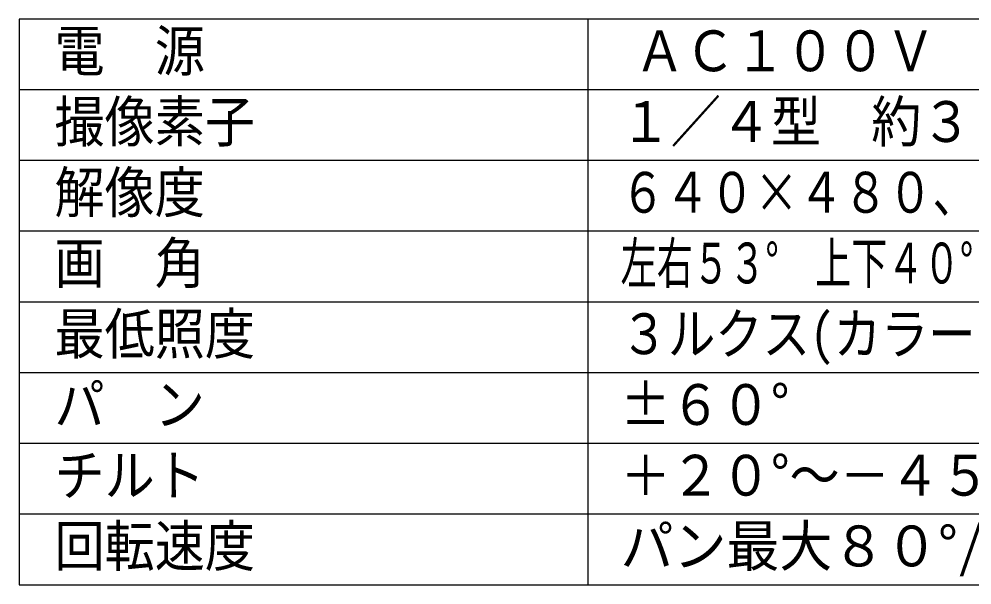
# Model space of a CAD drawing. Units: millimetres, scale not verified. Extents: x -63 to 63, y -57 to 58.
# Drawn here: x -62.5 to 4.8, y -56.9 to -16.9 of the extents above; entities that cross this region are included whole.
import ezdxf
from ezdxf.enums import TextEntityAlignment as Align

# ---------------------------------------------------------------- set-up
doc = ezdxf.new("R2010")
doc.units = ezdxf.units.MM
doc.header["$LTSCALE"] = 0.191673
doc.layers.add('0-0_MOJI1', color=2, linetype='Continuous')
doc.layers.add('0-3_WAKU', color=3, linetype='Continuous')
doc.styles.add('ＭＳ ゴシック', font='')
doc.styles.get('ＭＳ ゴシック').set_extended_font_data('MS Gothic')

msp = doc.modelspace()

# ---------------------------------------------------------------- linework, layer by layer
at = {"layer": '0-3_WAKU', "color": 4}
for p, q in [((62.4687, -16.8573), (-62.5311, -16.8573)), ((-62.5311, -16.8573), (-62.5311, -56.8573)), ((-22.3256, -56.8573), (-22.3256, -16.8573)), ((-62.5311, -56.8573), (62.4687, -56.8573))]:
    msp.add_line(p, q, dxfattribs=at)
at = {"layer": '0-3_WAKU', "color": 1}
for p, q in [((62.4687, -21.8573), (-62.5311, -21.8573)), ((62.4687, -26.8573), (-62.5311, -26.8573)), ((62.4687, -31.8573), (-62.5311, -31.8573)), ((62.4687, -36.8573), (-62.5311, -36.8573)), ((62.4687, -41.8573), (-62.5311, -41.8573)), ((62.4687, -46.8573), (-62.5311, -46.8573)), ((62.4687, -51.8573), (-62.5311, -51.8573))]:
    msp.add_line(p, q, dxfattribs=at)

# ---------------------------------------------------------------- texts
at = {"layer": '0-0_MOJI1', "style": 'ＭＳ ゴシック'}
for s, width, p in [('電\u3000源', 0.9, (-60.0311, -21.4124)), ('ＡＣ１００Ｖ\u3000５０／６０Ｈｚ', 0.9, (-19.0311, -21.4124)), ('１／４型\u3000約３２万画素ＣＣＤ', 0.9, (-20.0311, -26.4124)), ('撮像素子', 0.9, (-60.0311, -26.4124)), ('解像度', 0.9, (-60.0311, -31.4124)), ('６４０×４８０、３２０×２４０、１６０×１２０ドット', 0.8, (-20.0311, -31.4124)), ('画\u3000角', 0.9, (-60.0311, -36.4124)), ('左右５３°\u3000上下４０°', 0.65, (-20.0311, -36.4124)), ('最低照度', 0.9, (-60.0311, -41.4124)), ('３ルクス(カラーナイトビューモー時：０．２ルクス)', 0.85, (-20.0311, -41.4124)), ('パ\u3000ン', 0.9, (-60.0311, -46.4124)), ('±６０°', 0.9, (-20.0311, -46.4124)), ('チルト', 0.9, (-60.0311, -51.4124)), ('＋２０°～－４５°', 0.9, (-20.0311, -51.4124)), ('回転速度', 0.9, (-60.0311, -56.4124)), ('パン最大８０°/秒\u3000チルト最大８０°/秒', 0.95, (-20.0311, -56.4124))]:
    msp.add_text(s, height=2.886, dxfattribs=dict(at, width=width)).set_placement(p, align=Align.BOTTOM_LEFT)

doc.saveas('drawing.dxf')
